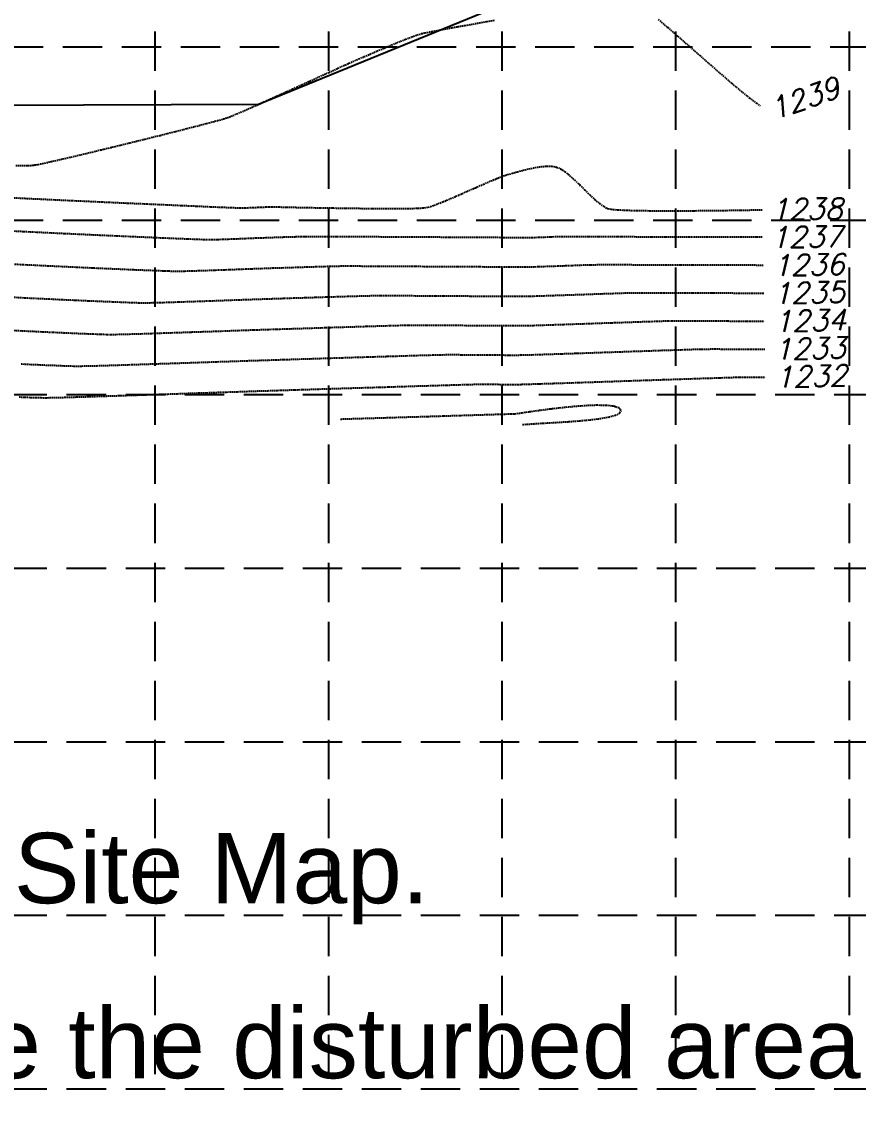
# Model space of a CAD drawing. Header units: inches. Extents: x 7994 to 10114, y 11164 to 12491.
# Drawn here: x 8797.2 to 8956.7, y 11296 to 11501.4 of the extents above; entities that cross this region are included whole.
import ezdxf

# ---------------------------------------------------------------- set-up
doc = ezdxf.new("R2010")
doc.units = ezdxf.units.IN
doc.header["$MEASUREMENT"] = 0
for name, pattern in [('HIDDEN', [0.375, 0.25, -0.125]), ('PHANTOM2', [1.25, 0.625, -0.125, 0.125, -0.125, 0.125, -0.125]), ('x4227topo$0$HIDDEN', [0.375, 0.25, -0.125])]:
    doc.linetypes.add(name, pattern=pattern)
for name, color, linetype in [('BASE', 7, 'Continuous'), ('CONTOURS', 43, 'x4227topo$0$HIDDEN'), ('GRID', 254, 'HIDDEN'), ('SILT-FENCE', 4, 'PHANTOM2')]:
    doc.layers.add(name, color=color, linetype=linetype)
doc.styles.add("L200'", font='ARIAL.TTF', dxfattribs={"height": 0.001969})
doc.styles.add('x4227topo$0$L100', font='simplex.shx', dxfattribs={"oblique": 15, "height": 6})

msp = doc.modelspace()

# ---------------------------------------------------------------- linework, layer by layer
at = {"layer": 'CONTOURS', "color": 43}
for p, q in [((8884.5, 11501.15, 1239), (8887.44, 11501.65, 1239)), ((8918.56, 11501.8, 1239), (8920.35, 11500.27, 1239)), ((8873.43, 11499.09, 1239), (8874.15, 11499.26, 1239)), ((8874.15, 11499.26, 1239), (8875.41, 11499.51, 1239)), ((8875.41, 11499.51, 1239), (8877.14, 11499.84, 1239)), ((8877.14, 11499.84, 1239), (8879.28, 11500.23, 1239)), ((8879.28, 11500.23, 1239), (8881.75, 11500.67, 1239)), ((8881.75, 11500.67, 1239), (8884.5, 11501.15, 1239)), ((8920.35, 11500.27, 1239), (8922.3, 11498.58, 1239)), ((8867.73, 11496.93, 1239), (8869.09, 11497.5, 1239)), ((8869.09, 11497.5, 1239), (8870.39, 11498.02, 1239)), ((8870.39, 11498.02, 1239), (8871.58, 11498.47, 1239)), ((8871.58, 11498.47, 1239), (8872.61, 11498.84, 1239)), ((8872.61, 11498.84, 1239), (8873.43, 11499.09, 1239)), ((8922.3, 11498.58, 1239), (8924.35, 11496.78, 1239)), ((8862.52, 11494.71, 1239), (8863.69, 11495.21, 1239)), ((8863.69, 11495.21, 1239), (8864.97, 11495.77, 1239)), ((8864.97, 11495.77, 1239), (8866.34, 11496.35, 1239)), ((8866.34, 11496.35, 1239), (8867.73, 11496.93, 1239)), ((8924.35, 11496.78, 1239), (8926.45, 11494.94, 1239)), ((8857.5, 11492.48, 1239), (8858.92, 11493.13, 1239)), ((8858.92, 11493.13, 1239), (8860.02, 11493.62, 1239)), ((8860.02, 11493.62, 1239), (8860.72, 11493.93, 1239)), ((8860.72, 11493.93, 1239), (8861.51, 11494.27, 1239)), ((8861.51, 11494.27, 1239), (8862.52, 11494.71, 1239)), ((8926.45, 11494.94, 1239), (8928.55, 11493.09, 1239)), ((8928.55, 11493.09, 1239), (8930.6, 11491.31, 1239)), ((8853.89, 11490.84, 1239), (8855.8, 11491.71, 1239)), ((8855.8, 11491.71, 1239), (8857.5, 11492.48, 1239)), ((8930.6, 11491.31, 1239), (8932.55, 11489.63, 1239)), ((8847.51, 11487.93, 1239), (8849.69, 11488.92, 1239)), ((8849.69, 11488.92, 1239), (8851.84, 11489.9, 1239)), ((8851.84, 11489.9, 1239), (8853.89, 11490.84, 1239)), ((8932.55, 11489.63, 1239), (8934.34, 11488.12, 1239)), ((8843.3, 11486.03, 1239), (8845.36, 11486.96, 1239)), ((8845.36, 11486.96, 1239), (8847.51, 11487.93, 1239)), ((8934.34, 11488.12, 1239), (8935.94, 11486.84, 1239)), ((8935.94, 11486.84, 1239), (8937.28, 11485.82, 1239)), ((8839.69, 11484.42, 1239), (8841.39, 11485.17, 1239)), ((8841.39, 11485.17, 1239), (8843.3, 11486.03, 1239)), ((8937.28, 11485.82, 1239), (8938, 11485.36, 1239)), ((8834.58, 11482.53, 1239), (8835.75, 11482.85, 1239)), ((8835.75, 11482.85, 1239), (8836.43, 11483.06, 1239)), ((8836.43, 11483.06, 1239), (8837.15, 11483.34, 1239)), ((8837.15, 11483.34, 1239), (8838.26, 11483.8, 1239)), ((8838.26, 11483.8, 1239), (8839.69, 11484.42, 1239)), ((8826.28, 11480.38, 1239), (8828.78, 11481.02, 1239)), ((8828.78, 11481.02, 1239), (8831.04, 11481.6, 1239)), ((8831.04, 11481.6, 1239), (8832.99, 11482.11, 1239)), ((8832.99, 11482.11, 1239), (8834.58, 11482.53, 1239)), ((8817.93, 11478.3, 1239), (8820.8, 11479.01, 1239)), ((8820.8, 11479.01, 1239), (8823.6, 11479.71, 1239)), ((8823.6, 11479.71, 1239), (8826.28, 11480.38, 1239)), ((8809.57, 11476.27, 1239), (8812.26, 11476.92, 1239)), ((8812.26, 11476.92, 1239), (8815.07, 11477.6, 1239)), ((8815.07, 11477.6, 1239), (8817.93, 11478.3, 1239)), ((8801.23, 11474.35, 1239), (8802.83, 11474.7, 1239)), ((8802.83, 11474.7, 1239), (8804.8, 11475.15, 1239)), ((8804.8, 11475.15, 1239), (8807.07, 11475.67, 1239)), ((8807.07, 11475.67, 1239), (8809.57, 11476.27, 1239)), ((8796.12, 11473.97, 1239), (8797.28, 11473.94, 1239)), ((8797.28, 11473.94, 1239), (8798.37, 11473.94, 1239)), ((8798.37, 11473.94, 1239), (8799.34, 11474, 1239)), ((8799.34, 11474, 1239), (8800.04, 11474.11, 1239)), ((8800.04, 11474.11, 1239), (8801.23, 11474.35, 1239)), ((8889.84, 11472.23, 1238), (8890.75, 11472.49, 1238)), ((8890.75, 11472.49, 1238), (8891.76, 11472.78, 1238)), ((8891.76, 11472.78, 1238), (8892.84, 11473.07, 1238)), ((8892.84, 11473.07, 1238), (8893.95, 11473.34, 1238)), ((8893.95, 11473.34, 1238), (8895.08, 11473.58, 1238)), ((8895.08, 11473.58, 1238), (8896.19, 11473.75, 1238)), ((8896.19, 11473.75, 1238), (8897.27, 11473.83, 1238)), ((8897.27, 11473.83, 1238), (8898.27, 11473.81, 1238)), ((8898.27, 11473.81, 1238), (8899.19, 11473.65, 1238)), ((8899.19, 11473.65, 1238), (8899.94, 11473.32, 1238)), ((8899.94, 11473.32, 1238), (8900.77, 11472.78, 1238)), ((8900.77, 11472.78, 1238), (8901.67, 11472.05, 1238)), ((8883.72, 11469.72, 1238), (8885.27, 11470.4, 1238)), ((8885.27, 11470.4, 1238), (8886.71, 11471.03, 1238)), ((8886.71, 11471.03, 1238), (8887.98, 11471.56, 1238)), ((8887.98, 11471.56, 1238), (8889.05, 11471.97, 1238)), ((8889.05, 11471.97, 1238), (8889.84, 11472.23, 1238)), ((8901.67, 11472.05, 1238), (8902.61, 11471.19, 1238)), ((8902.61, 11471.19, 1238), (8903.58, 11470.26, 1238)), ((8880.52, 11468.31, 1238), (8882.12, 11469.02, 1238)), ((8882.12, 11469.02, 1238), (8883.72, 11469.72, 1238)), ((8903.58, 11470.26, 1238), (8904.56, 11469.29, 1238)), ((8904.56, 11469.29, 1238), (8905.53, 11468.35, 1238)), ((8905.53, 11468.35, 1238), (8906.46, 11467.47, 1238)), ((8795.43, 11467.83, 1238), (8797.79, 11467.71, 1238)), ((8797.79, 11467.71, 1238), (8800.53, 11467.58, 1238)), ((8800.53, 11467.58, 1238), (8803.59, 11467.44, 1238)), ((8803.59, 11467.44, 1238), (8806.89, 11467.28, 1238)), ((8806.89, 11467.28, 1238), (8810.36, 11467.13, 1238)), ((8810.36, 11467.13, 1238), (8813.93, 11466.96, 1238)), ((8813.93, 11466.96, 1238), (8817.52, 11466.8, 1238)), ((8817.52, 11466.8, 1238), (8821.06, 11466.65, 1238)), ((8821.06, 11466.65, 1238), (8824.47, 11466.5, 1238)), ((8824.47, 11466.5, 1238), (8827.69, 11466.35, 1238)), ((8827.69, 11466.35, 1238), (8830.64, 11466.23, 1238)), ((8875.17, 11466.16, 1238), (8876.24, 11466.54, 1238)), ((8876.24, 11466.54, 1238), (8877.53, 11467.04, 1238)), ((8877.53, 11467.04, 1238), (8878.97, 11467.65, 1238)), ((8878.97, 11467.65, 1238), (8880.52, 11468.31, 1238)), ((8906.46, 11467.47, 1238), (8907.35, 11466.71, 1238)), ((8907.35, 11466.71, 1238), (8908.17, 11466.13, 1238)), ((8830.64, 11466.23, 1238), (8833.25, 11466.11, 1238)), ((8833.25, 11466.11, 1238), (8835.44, 11466.02, 1238)), ((8835.44, 11466.02, 1238), (8837.13, 11465.95, 1238)), ((8837.13, 11465.95, 1238), (8838.27, 11465.91, 1238)), ((8838.27, 11465.91, 1238), (8838.77, 11465.89, 1238)), ((8838.77, 11465.89, 1238), (8839.27, 11465.89, 1238)), ((8839.27, 11465.89, 1238), (8839.76, 11465.9, 1238)), ((8839.76, 11465.9, 1238), (8840.26, 11465.92, 1238)), ((8840.26, 11465.92, 1238), (8840.76, 11465.94, 1238)), ((8840.76, 11465.94, 1238), (8841.25, 11465.97, 1238)), ((8841.25, 11465.97, 1238), (8841.75, 11465.98, 1238)), ((8841.75, 11465.98, 1238), (8842.26, 11466, 1238)), ((8842.26, 11466, 1238), (8842.77, 11466.02, 1238)), ((8842.77, 11466.02, 1238), (8843.29, 11466.04, 1238)), ((8843.29, 11466.04, 1238), (8843.82, 11466.06, 1238)), ((8843.82, 11466.06, 1238), (8844.35, 11466.07, 1238)), ((8844.35, 11466.07, 1238), (8844.87, 11466.08, 1238)), ((8844.87, 11466.08, 1238), (8845.35, 11466.08, 1238)), ((8845.35, 11466.08, 1238), (8846.33, 11466.06, 1238)), ((8846.33, 11466.06, 1238), (8847.76, 11466.03, 1238)), ((8847.76, 11466.03, 1238), (8849.55, 11465.99, 1238)), ((8849.55, 11465.99, 1238), (8851.65, 11465.95, 1238)), ((8851.65, 11465.95, 1238), (8853.97, 11465.91, 1238)), ((8853.97, 11465.91, 1238), (8856.45, 11465.87, 1238)), ((8856.45, 11465.87, 1238), (8859.03, 11465.83, 1238)), ((8859.03, 11465.83, 1238), (8861.62, 11465.8, 1238)), ((8861.62, 11465.8, 1238), (8864.16, 11465.77, 1238)), ((8864.16, 11465.77, 1238), (8866.57, 11465.76, 1238)), ((8866.57, 11465.76, 1238), (8868.8, 11465.76, 1238)), ((8868.8, 11465.76, 1238), (8870.76, 11465.77, 1238)), ((8870.76, 11465.77, 1238), (8872.39, 11465.81, 1238)), ((8872.39, 11465.81, 1238), (8873.61, 11465.87, 1238)), ((8873.61, 11465.87, 1238), (8874.36, 11465.95, 1238)), ((8874.36, 11465.95, 1238), (8875.17, 11466.16, 1238)), ((8908.17, 11466.13, 1238), (8908.91, 11465.76, 1238)), ((8908.91, 11465.76, 1238), (8909.61, 11465.62, 1238)), ((8909.61, 11465.62, 1238), (8910.82, 11465.52, 1238)), ((8910.82, 11465.52, 1238), (8912.49, 11465.44, 1238)), ((8912.49, 11465.44, 1238), (8914.55, 11465.38, 1238)), ((8914.55, 11465.38, 1238), (8916.92, 11465.35, 1238)), ((8916.92, 11465.35, 1238), (8919.56, 11465.34, 1238)), ((8919.56, 11465.34, 1238), (8922.38, 11465.34, 1238)), ((8922.38, 11465.34, 1238), (8925.32, 11465.35, 1238)), ((8925.32, 11465.35, 1238), (8928.33, 11465.38, 1238)), ((8928.33, 11465.38, 1238), (8931.32, 11465.41, 1238)), ((8931.32, 11465.41, 1238), (8934.25, 11465.45, 1238)), ((8934.25, 11465.45, 1238), (8937.04, 11465.5, 1238)), ((8937.04, 11465.5, 1238), (8938.36, 11465.52, 1238)), ((8795.43, 11461.51, 1237), (8797.59, 11461.4, 1237)), ((8797.59, 11461.4, 1237), (8800.09, 11461.28, 1237)), ((8800.09, 11461.28, 1237), (8802.87, 11461.14, 1237)), ((8802.87, 11461.14, 1237), (8805.84, 11461, 1237)), ((8805.84, 11461, 1237), (8808.95, 11460.86, 1237)), ((8808.95, 11460.86, 1237), (8812.13, 11460.71, 1237)), ((8812.13, 11460.71, 1237), (8815.31, 11460.57, 1237)), ((8815.31, 11460.57, 1237), (8818.43, 11460.43, 1237)), ((8818.43, 11460.43, 1237), (8821.4, 11460.3, 1237)), ((8821.4, 11460.3, 1237), (8824.18, 11460.18, 1237)), ((8824.18, 11460.18, 1237), (8826.68, 11460.08, 1237)), ((8839.88, 11460.08, 1237), (8840.88, 11460.12, 1237)), ((8840.88, 11460.12, 1237), (8841.81, 11460.15, 1237)), ((8841.81, 11460.15, 1237), (8842.75, 11460.18, 1237)), ((8842.75, 11460.18, 1237), (8843.79, 11460.22, 1237)), ((8843.79, 11460.22, 1237), (8844.9, 11460.26, 1237)), ((8844.9, 11460.26, 1237), (8846.04, 11460.3, 1237)), ((8846.04, 11460.3, 1237), (8847.2, 11460.34, 1237)), ((8847.2, 11460.34, 1237), (8848.34, 11460.37, 1237)), ((8848.34, 11460.37, 1237), (8849.45, 11460.4, 1237)), ((8849.45, 11460.4, 1237), (8850.48, 11460.43, 1237)), ((8850.48, 11460.43, 1237), (8851.43, 11460.45, 1237)), ((8851.43, 11460.45, 1237), (8852.14, 11460.45, 1237)), ((8852.14, 11460.45, 1237), (8853.38, 11460.45, 1237)), ((8853.38, 11460.45, 1237), (8855.09, 11460.44, 1237)), ((8855.09, 11460.44, 1237), (8857.21, 11460.44, 1237)), ((8857.21, 11460.44, 1237), (8859.67, 11460.42, 1237)), ((8859.67, 11460.42, 1237), (8862.41, 11460.41, 1237)), ((8862.41, 11460.41, 1237), (8865.36, 11460.4, 1237)), ((8865.36, 11460.4, 1237), (8868.46, 11460.38, 1237)), ((8868.46, 11460.38, 1237), (8871.66, 11460.36, 1237)), ((8871.66, 11460.36, 1237), (8874.87, 11460.35, 1237)), ((8874.87, 11460.35, 1237), (8878.05, 11460.33, 1237)), ((8878.05, 11460.33, 1237), (8881.12, 11460.31, 1237)), ((8881.12, 11460.31, 1237), (8884.03, 11460.3, 1237)), ((8884.03, 11460.3, 1237), (8886.7, 11460.28, 1237)), ((8886.7, 11460.28, 1237), (8889.09, 11460.27, 1237)), ((8889.09, 11460.27, 1237), (8891.11, 11460.26, 1237)), ((8891.11, 11460.26, 1237), (8892.71, 11460.26, 1237)), ((8892.71, 11460.26, 1237), (8893.83, 11460.25, 1237)), ((8893.83, 11460.25, 1237), (8894.4, 11460.25, 1237)), ((8894.4, 11460.25, 1237), (8895.14, 11460.27, 1237)), ((8895.14, 11460.27, 1237), (8895.88, 11460.29, 1237)), ((8895.88, 11460.29, 1237), (8896.63, 11460.32, 1237)), ((8896.63, 11460.32, 1237), (8897.37, 11460.35, 1237)), ((8897.37, 11460.35, 1237), (8898.11, 11460.38, 1237)), ((8898.11, 11460.38, 1237), (8898.85, 11460.41, 1237)), ((8898.85, 11460.41, 1237), (8899.59, 11460.42, 1237)), ((8899.59, 11460.42, 1237), (8900.19, 11460.43, 1237)), ((8900.19, 11460.43, 1237), (8901.39, 11460.43, 1237)), ((8901.39, 11460.43, 1237), (8903.13, 11460.43, 1237)), ((8903.13, 11460.43, 1237), (8905.32, 11460.42, 1237)), ((8905.32, 11460.42, 1237), (8907.91, 11460.42, 1237)), ((8907.91, 11460.42, 1237), (8910.83, 11460.41, 1237)), ((8910.83, 11460.41, 1237), (8913.99, 11460.4, 1237)), ((8913.99, 11460.4, 1237), (8917.34, 11460.39, 1237)), ((8917.34, 11460.39, 1237), (8920.8, 11460.38, 1237)), ((8920.8, 11460.38, 1237), (8924.3, 11460.37, 1237)), ((8924.3, 11460.37, 1237), (8927.78, 11460.36, 1237)), ((8927.78, 11460.36, 1237), (8931.16, 11460.36, 1237)), ((8931.16, 11460.36, 1237), (8934.37, 11460.35, 1237)), ((8934.37, 11460.35, 1237), (8937.34, 11460.34, 1237)), ((8937.34, 11460.34, 1237), (8938.46, 11460.34, 1237)), ((8826.68, 11460.08, 1237), (8828.84, 11459.99, 1237)), ((8828.84, 11459.99, 1237), (8830.6, 11459.92, 1237)), ((8830.6, 11459.92, 1237), (8831.88, 11459.88, 1237)), ((8831.88, 11459.88, 1237), (8832.62, 11459.86, 1237)), ((8832.62, 11459.86, 1237), (8833.54, 11459.86, 1237)), ((8833.54, 11459.86, 1237), (8834.54, 11459.88, 1237)), ((8834.54, 11459.88, 1237), (8835.59, 11459.91, 1237)), ((8835.59, 11459.91, 1237), (8836.67, 11459.95, 1237)), ((8836.67, 11459.95, 1237), (8837.76, 11459.99, 1237)), ((8837.76, 11459.99, 1237), (8838.83, 11460.03, 1237)), ((8838.83, 11460.03, 1237), (8839.88, 11460.08, 1237)), ((8795.48, 11455.19, 1236), (8797.48, 11455.09, 1236)), ((8797.48, 11455.09, 1236), (8799.78, 11454.98, 1236)), ((8799.78, 11454.98, 1236), (8802.3, 11454.86, 1236)), ((8802.3, 11454.86, 1236), (8804.98, 11454.73, 1236)), ((8804.98, 11454.73, 1236), (8807.76, 11454.6, 1236)), ((8807.76, 11454.6, 1236), (8810.58, 11454.47, 1236)), ((8810.58, 11454.47, 1236), (8813.36, 11454.35, 1236)), ((8813.36, 11454.35, 1236), (8816.04, 11454.23, 1236)), ((8816.04, 11454.23, 1236), (8818.56, 11454.12, 1236)), ((8818.56, 11454.12, 1236), (8820.86, 11454.03, 1236)), ((8820.86, 11454.03, 1236), (8822.86, 11453.95, 1236)), ((8822.86, 11453.95, 1236), (8824.5, 11453.89, 1236)), ((8831.05, 11453.93, 1236), (8832.58, 11453.98, 1236)), ((8832.58, 11453.98, 1236), (8834.16, 11454.04, 1236)), ((8834.16, 11454.04, 1236), (8835.75, 11454.09, 1236)), ((8835.75, 11454.09, 1236), (8837.28, 11454.15, 1236)), ((8837.28, 11454.15, 1236), (8838.71, 11454.2, 1236)), ((8838.71, 11454.2, 1236), (8839.98, 11454.25, 1236)), ((8839.98, 11454.25, 1236), (8841.05, 11454.29, 1236)), ((8841.05, 11454.29, 1236), (8841.87, 11454.32, 1236)), ((8841.87, 11454.32, 1236), (8842.69, 11454.35, 1236)), ((8842.69, 11454.35, 1236), (8843.8, 11454.38, 1236)), ((8843.8, 11454.38, 1236), (8845.13, 11454.43, 1236)), ((8845.13, 11454.43, 1236), (8846.64, 11454.48, 1236)), ((8846.64, 11454.48, 1236), (8848.25, 11454.53, 1236)), ((8848.25, 11454.53, 1236), (8849.93, 11454.58, 1236)), ((8849.93, 11454.58, 1236), (8851.6, 11454.64, 1236)), ((8851.6, 11454.64, 1236), (8853.21, 11454.69, 1236)), ((8853.21, 11454.69, 1236), (8854.72, 11454.73, 1236)), ((8854.72, 11454.73, 1236), (8856.05, 11454.77, 1236)), ((8856.05, 11454.77, 1236), (8857.16, 11454.8, 1236)), ((8857.16, 11454.8, 1236), (8857.99, 11454.81, 1236)), ((8857.99, 11454.81, 1236), (8858.74, 11454.82, 1236)), ((8858.74, 11454.82, 1236), (8860, 11454.81, 1236)), ((8860, 11454.81, 1236), (8861.7, 11454.81, 1236)), ((8861.7, 11454.81, 1236), (8863.77, 11454.8, 1236)), ((8863.77, 11454.8, 1236), (8866.16, 11454.79, 1236)), ((8866.16, 11454.79, 1236), (8868.78, 11454.77, 1236)), ((8868.78, 11454.77, 1236), (8871.57, 11454.76, 1236)), ((8871.57, 11454.76, 1236), (8874.47, 11454.74, 1236)), ((8874.47, 11454.74, 1236), (8877.4, 11454.72, 1236)), ((8877.4, 11454.72, 1236), (8880.29, 11454.71, 1236)), ((8880.29, 11454.71, 1236), (8883.08, 11454.69, 1236)), ((8883.08, 11454.69, 1236), (8885.71, 11454.68, 1236)), ((8885.71, 11454.68, 1236), (8888.09, 11454.66, 1236)), ((8888.09, 11454.66, 1236), (8890.17, 11454.65, 1236)), ((8890.17, 11454.65, 1236), (8891.87, 11454.65, 1236)), ((8891.87, 11454.65, 1236), (8893.13, 11454.65, 1236)), ((8893.13, 11454.65, 1236), (8893.88, 11454.65, 1236)), ((8893.88, 11454.65, 1236), (8894.71, 11454.67, 1236)), ((8894.71, 11454.67, 1236), (8895.73, 11454.7, 1236)), ((8895.73, 11454.7, 1236), (8896.9, 11454.74, 1236)), ((8896.9, 11454.74, 1236), (8898.17, 11454.78, 1236)), ((8898.17, 11454.78, 1236), (8899.51, 11454.83, 1236)), ((8899.51, 11454.83, 1236), (8900.86, 11454.88, 1236)), ((8900.86, 11454.88, 1236), (8902.2, 11454.93, 1236)), ((8902.2, 11454.93, 1236), (8903.47, 11454.98, 1236)), ((8903.47, 11454.98, 1236), (8904.64, 11455.02, 1236)), ((8904.64, 11455.02, 1236), (8905.66, 11455.05, 1236)), ((8905.66, 11455.05, 1236), (8906.49, 11455.06, 1236)), ((8906.49, 11455.06, 1236), (8907.21, 11455.07, 1236)), ((8907.21, 11455.07, 1236), (8908.44, 11455.07, 1236)), ((8908.44, 11455.07, 1236), (8910.1, 11455.07, 1236)), ((8910.1, 11455.07, 1236), (8912.15, 11455.07, 1236)), ((8912.15, 11455.07, 1236), (8914.51, 11455.06, 1236)), ((8914.51, 11455.06, 1236), (8917.12, 11455.06, 1236)), ((8917.12, 11455.06, 1236), (8919.93, 11455.05, 1236)), ((8919.93, 11455.05, 1236), (8922.86, 11455.04, 1236)), ((8922.86, 11455.04, 1236), (8925.85, 11455.03, 1236)), ((8925.85, 11455.03, 1236), (8928.84, 11455.02, 1236)), ((8928.84, 11455.02, 1236), (8931.77, 11455.01, 1236)), ((8931.77, 11455.01, 1236), (8934.57, 11455.01, 1236)), ((8934.57, 11455.01, 1236), (8937.19, 11455, 1236)), ((8937.19, 11455, 1236), (8938.56, 11455, 1236)), ((8824.5, 11453.89, 1236), (8825.72, 11453.85, 1236)), ((8825.72, 11453.85, 1236), (8826.46, 11453.83, 1236)), ((8826.46, 11453.83, 1236), (8827.27, 11453.83, 1236)), ((8827.27, 11453.83, 1236), (8828.34, 11453.85, 1236)), ((8828.34, 11453.85, 1236), (8829.62, 11453.89, 1236)), ((8829.62, 11453.89, 1236), (8831.05, 11453.93, 1236)), ((8795.81, 11448.86, 1235), (8797.78, 11448.76, 1235)), ((8797.78, 11448.76, 1235), (8800.01, 11448.65, 1235)), ((8800.01, 11448.65, 1235), (8802.41, 11448.54, 1235)), ((8802.41, 11448.54, 1235), (8804.93, 11448.42, 1235)), ((8804.93, 11448.42, 1235), (8807.48, 11448.3, 1235)), ((8807.48, 11448.3, 1235), (8809.99, 11448.19, 1235)), ((8809.99, 11448.19, 1235), (8812.4, 11448.09, 1235)), ((8812.4, 11448.09, 1235), (8814.63, 11448, 1235)), ((8814.63, 11448, 1235), (8816.6, 11447.92, 1235)), ((8816.6, 11447.92, 1235), (8818.26, 11447.86, 1235)), ((8818.26, 11447.86, 1235), (8819.51, 11447.82, 1235)), ((8819.51, 11447.82, 1235), (8820.31, 11447.8, 1235)), ((8820.31, 11447.8, 1235), (8821.08, 11447.8, 1235)), ((8821.08, 11447.8, 1235), (8822.2, 11447.83, 1235)), ((8822.2, 11447.83, 1235), (8823.63, 11447.86, 1235)), ((8823.63, 11447.86, 1235), (8825.29, 11447.91, 1235)), ((8825.29, 11447.91, 1235), (8827.13, 11447.97, 1235)), ((8827.13, 11447.97, 1235), (8829.09, 11448.04, 1235)), ((8829.09, 11448.04, 1235), (8831.12, 11448.1, 1235)), ((8831.12, 11448.1, 1235), (8833.14, 11448.18, 1235)), ((8833.14, 11448.18, 1235), (8835.1, 11448.24, 1235)), ((8835.1, 11448.24, 1235), (8836.94, 11448.31, 1235)), ((8836.94, 11448.31, 1235), (8838.6, 11448.37, 1235)), ((8838.6, 11448.37, 1235), (8840.03, 11448.42, 1235)), ((8840.03, 11448.42, 1235), (8841.15, 11448.46, 1235)), ((8841.15, 11448.46, 1235), (8841.92, 11448.49, 1235)), ((8841.92, 11448.49, 1235), (8842.71, 11448.51, 1235)), ((8842.71, 11448.51, 1235), (8843.88, 11448.55, 1235)), ((8843.88, 11448.55, 1235), (8845.36, 11448.6, 1235)), ((8845.36, 11448.6, 1235), (8847.11, 11448.65, 1235)), ((8847.11, 11448.65, 1235), (8849.04, 11448.72, 1235)), ((8849.04, 11448.72, 1235), (8851.11, 11448.78, 1235)), ((8851.11, 11448.78, 1235), (8853.23, 11448.85, 1235)), ((8853.23, 11448.85, 1235), (8855.36, 11448.92, 1235)), ((8855.36, 11448.92, 1235), (8857.42, 11448.98, 1235)), ((8857.42, 11448.98, 1235), (8859.36, 11449.04, 1235)), ((8859.36, 11449.04, 1235), (8861.1, 11449.09, 1235)), ((8861.1, 11449.09, 1235), (8862.59, 11449.13, 1235)), ((8862.59, 11449.13, 1235), (8863.76, 11449.16, 1235)), ((8863.76, 11449.16, 1235), (8864.54, 11449.18, 1235)), ((8864.54, 11449.18, 1235), (8865.34, 11449.18, 1235)), ((8865.34, 11449.18, 1235), (8866.62, 11449.18, 1235)), ((8866.62, 11449.18, 1235), (8868.31, 11449.18, 1235)), ((8868.31, 11449.18, 1235), (8870.33, 11449.17, 1235)), ((8870.33, 11449.17, 1235), (8872.61, 11449.15, 1235)), ((8872.61, 11449.15, 1235), (8875.07, 11449.14, 1235)), ((8875.07, 11449.14, 1235), (8877.64, 11449.12, 1235)), ((8877.64, 11449.12, 1235), (8880.26, 11449.11, 1235)), ((8880.26, 11449.11, 1235), (8882.83, 11449.09, 1235)), ((8882.83, 11449.09, 1235), (8885.29, 11449.07, 1235)), ((8885.29, 11449.07, 1235), (8887.57, 11449.06, 1235)), ((8887.57, 11449.06, 1235), (8889.59, 11449.05, 1235)), ((8889.59, 11449.05, 1235), (8891.28, 11449.05, 1235)), ((8891.28, 11449.05, 1235), (8892.56, 11449.05, 1235)), ((8892.56, 11449.05, 1235), (8893.36, 11449.05, 1235)), ((8893.36, 11449.05, 1235), (8894.17, 11449.07, 1235)), ((8894.17, 11449.07, 1235), (8895.35, 11449.1, 1235)), ((8895.35, 11449.1, 1235), (8896.83, 11449.15, 1235)), ((8896.83, 11449.15, 1235), (8898.54, 11449.21, 1235)), ((8898.54, 11449.21, 1235), (8900.41, 11449.27, 1235)), ((8900.41, 11449.27, 1235), (8902.37, 11449.34, 1235)), ((8902.37, 11449.34, 1235), (8904.38, 11449.41, 1235)), ((8904.38, 11449.41, 1235), (8906.34, 11449.48, 1235)), ((8906.34, 11449.48, 1235), (8908.21, 11449.55, 1235)), ((8908.21, 11449.55, 1235), (8909.92, 11449.6, 1235)), ((8909.92, 11449.6, 1235), (8911.4, 11449.65, 1235)), ((8911.4, 11449.65, 1235), (8912.57, 11449.69, 1235)), ((8912.57, 11449.69, 1235), (8913.39, 11449.71, 1235)), ((8913.39, 11449.71, 1235), (8914.15, 11449.71, 1235)), ((8914.15, 11449.71, 1235), (8915.37, 11449.71, 1235)), ((8915.37, 11449.71, 1235), (8917, 11449.71, 1235)), ((8917, 11449.71, 1235), (8918.96, 11449.71, 1235)), ((8918.96, 11449.71, 1235), (8921.18, 11449.7, 1235)), ((8921.18, 11449.7, 1235), (8923.61, 11449.7, 1235)), ((8923.61, 11449.7, 1235), (8926.17, 11449.69, 1235)), ((8926.17, 11449.69, 1235), (8928.8, 11449.68, 1235)), ((8928.8, 11449.68, 1235), (8931.42, 11449.67, 1235)), ((8931.42, 11449.67, 1235), (8933.99, 11449.66, 1235)), ((8933.99, 11449.66, 1235), (8936.41, 11449.65, 1235)), ((8936.41, 11449.65, 1235), (8938.64, 11449.65, 1235)), ((8938.64, 11449.65, 1235), (8938.65, 11449.65, 1235)), ((8898.38, 11443.62, 1234), (8900.55, 11443.69, 1234)), ((8900.55, 11443.69, 1234), (8902.88, 11443.77, 1234)), ((8902.88, 11443.77, 1234), (8905.33, 11443.85, 1234)), ((8905.33, 11443.85, 1234), (8907.8, 11443.94, 1234)), ((8907.8, 11443.94, 1234), (8910.24, 11444.02, 1234)), ((8910.24, 11444.02, 1234), (8912.58, 11444.1, 1234)), ((8912.58, 11444.1, 1234), (8914.75, 11444.18, 1234)), ((8914.75, 11444.18, 1234), (8916.67, 11444.24, 1234)), ((8916.67, 11444.24, 1234), (8918.28, 11444.29, 1234)), ((8918.28, 11444.29, 1234), (8919.51, 11444.33, 1234)), ((8919.51, 11444.33, 1234), (8920.29, 11444.35, 1234)), ((8920.29, 11444.35, 1234), (8921.08, 11444.35, 1234)), ((8921.08, 11444.35, 1234), (8922.26, 11444.35, 1234)), ((8922.26, 11444.35, 1234), (8923.77, 11444.35, 1234)), ((8923.77, 11444.35, 1234), (8925.53, 11444.35, 1234)), ((8925.53, 11444.35, 1234), (8927.5, 11444.34, 1234)), ((8927.5, 11444.34, 1234), (8929.59, 11444.33, 1234)), ((8929.59, 11444.33, 1234), (8931.75, 11444.33, 1234)), ((8931.75, 11444.33, 1234), (8933.9, 11444.32, 1234)), ((8933.9, 11444.32, 1234), (8936, 11444.31, 1234)), ((8936, 11444.31, 1234), (8937.96, 11444.3, 1234)), ((8937.96, 11444.3, 1234), (8938.75, 11444.3, 1234)), ((8795.68, 11442.56, 1234), (8797.35, 11442.47, 1234)), ((8797.35, 11442.47, 1234), (8799.21, 11442.38, 1234)), ((8799.21, 11442.38, 1234), (8801.2, 11442.28, 1234)), ((8801.2, 11442.28, 1234), (8803.24, 11442.19, 1234)), ((8803.24, 11442.19, 1234), (8805.28, 11442.1, 1234)), ((8805.28, 11442.1, 1234), (8807.26, 11442.01, 1234)), ((8807.26, 11442.01, 1234), (8809.12, 11441.93, 1234)), ((8809.12, 11441.93, 1234), (8810.8, 11441.87, 1234)), ((8810.8, 11441.87, 1234), (8812.24, 11441.82, 1234)), ((8812.24, 11441.82, 1234), (8813.38, 11441.78, 1234)), ((8813.38, 11441.78, 1234), (8814.15, 11441.77, 1234)), ((8814.15, 11441.77, 1234), (8814.94, 11441.78, 1234)), ((8814.94, 11441.78, 1234), (8816.18, 11441.8, 1234)), ((8816.18, 11441.8, 1234), (8817.81, 11441.85, 1234)), ((8817.81, 11441.85, 1234), (8819.76, 11441.9, 1234)), ((8819.76, 11441.9, 1234), (8821.96, 11441.97, 1234)), ((8821.96, 11441.97, 1234), (8824.33, 11442.05, 1234)), ((8824.33, 11442.05, 1234), (8826.81, 11442.13, 1234)), ((8826.81, 11442.13, 1234), (8829.32, 11442.22, 1234)), ((8829.32, 11442.22, 1234), (8831.8, 11442.3, 1234)), ((8831.8, 11442.3, 1234), (8834.17, 11442.38, 1234)), ((8834.17, 11442.38, 1234), (8836.37, 11442.46, 1234)), ((8836.37, 11442.46, 1234), (8838.32, 11442.53, 1234)), ((8838.32, 11442.53, 1234), (8839.95, 11442.59, 1234)), ((8839.95, 11442.59, 1234), (8841.2, 11442.63, 1234)), ((8841.2, 11442.63, 1234), (8841.98, 11442.65, 1234)), ((8841.98, 11442.65, 1234), (8842.78, 11442.68, 1234)), ((8842.78, 11442.68, 1234), (8844.07, 11442.72, 1234)), ((8844.07, 11442.72, 1234), (8845.78, 11442.78, 1234)), ((8845.78, 11442.78, 1234), (8847.82, 11442.84, 1234)), ((8847.82, 11442.84, 1234), (8850.12, 11442.91, 1234)), ((8850.12, 11442.91, 1234), (8852.62, 11442.99, 1234)), ((8852.62, 11442.99, 1234), (8855.22, 11443.08, 1234)), ((8855.22, 11443.08, 1234), (8857.86, 11443.16, 1234)), ((8857.86, 11443.16, 1234), (8860.47, 11443.24, 1234)), ((8860.47, 11443.24, 1234), (8862.96, 11443.32, 1234)), ((8862.96, 11443.32, 1234), (8865.26, 11443.39, 1234)), ((8865.26, 11443.39, 1234), (8867.31, 11443.45, 1234)), ((8867.31, 11443.45, 1234), (8869.01, 11443.5, 1234)), ((8869.01, 11443.5, 1234), (8870.3, 11443.53, 1234)), ((8870.3, 11443.53, 1234), (8871.1, 11443.55, 1234)), ((8871.1, 11443.55, 1234), (8871.87, 11443.55, 1234)), ((8871.87, 11443.55, 1234), (8873.01, 11443.55, 1234)), ((8873.01, 11443.55, 1234), (8874.44, 11443.54, 1234)), ((8874.44, 11443.54, 1234), (8876.11, 11443.54, 1234)), ((8876.11, 11443.54, 1234), (8877.96, 11443.52, 1234)), ((8877.96, 11443.52, 1234), (8879.94, 11443.51, 1234)), ((8879.94, 11443.51, 1234), (8881.97, 11443.5, 1234)), ((8881.97, 11443.5, 1234), (8884, 11443.48, 1234)), ((8884, 11443.48, 1234), (8885.97, 11443.47, 1234)), ((8885.97, 11443.47, 1234), (8887.83, 11443.46, 1234)), ((8887.83, 11443.46, 1234), (8889.5, 11443.45, 1234)), ((8889.5, 11443.45, 1234), (8890.93, 11443.44, 1234)), ((8890.93, 11443.44, 1234), (8892.06, 11443.44, 1234)), ((8892.06, 11443.44, 1234), (8892.83, 11443.45, 1234)), ((8892.83, 11443.45, 1234), (8893.62, 11443.47, 1234)), ((8893.62, 11443.47, 1234), (8894.85, 11443.5, 1234)), ((8894.85, 11443.5, 1234), (8896.46, 11443.55, 1234)), ((8896.46, 11443.55, 1234), (8898.38, 11443.62, 1234)), ((8861.3, 11437.43, 1233), (8864.17, 11437.52, 1233)), ((8864.17, 11437.52, 1233), (8866.94, 11437.6, 1233)), ((8866.94, 11437.6, 1233), (8869.54, 11437.68, 1233)), ((8869.54, 11437.68, 1233), (8871.91, 11437.76, 1233)), ((8871.91, 11437.76, 1233), (8873.97, 11437.82, 1233)), ((8873.97, 11437.82, 1233), (8875.66, 11437.86, 1233)), ((8875.66, 11437.86, 1233), (8876.91, 11437.9, 1233)), ((8876.91, 11437.9, 1233), (8877.66, 11437.91, 1233)), ((8877.66, 11437.91, 1233), (8878.54, 11437.92, 1233)), ((8878.54, 11437.92, 1233), (8879.69, 11437.92, 1233)), ((8879.69, 11437.92, 1233), (8881.06, 11437.91, 1233)), ((8881.06, 11437.91, 1233), (8882.57, 11437.9, 1233)), ((8882.57, 11437.9, 1233), (8884.17, 11437.89, 1233)), ((8884.17, 11437.89, 1233), (8885.8, 11437.87, 1233)), ((8885.8, 11437.87, 1233), (8887.4, 11437.86, 1233)), ((8887.4, 11437.86, 1233), (8888.92, 11437.85, 1233)), ((8888.92, 11437.85, 1233), (8890.28, 11437.84, 1233)), ((8890.28, 11437.84, 1233), (8891.43, 11437.84, 1233)), ((8891.43, 11437.84, 1233), (8892.31, 11437.85, 1233)), ((8892.31, 11437.85, 1233), (8893.05, 11437.86, 1233)), ((8893.05, 11437.86, 1233), (8894.28, 11437.9, 1233)), ((8894.28, 11437.9, 1233), (8895.94, 11437.95, 1233)), ((8895.94, 11437.95, 1233), (8897.96, 11438.02, 1233)), ((8897.96, 11438.02, 1233), (8900.27, 11438.09, 1233)), ((8900.27, 11438.09, 1233), (8902.82, 11438.18, 1233)), ((8902.82, 11438.18, 1233), (8905.53, 11438.27, 1233)), ((8905.53, 11438.27, 1233), (8908.33, 11438.37, 1233)), ((8908.33, 11438.37, 1233), (8911.17, 11438.46, 1233)), ((8911.17, 11438.46, 1233), (8913.98, 11438.56, 1233)), ((8913.98, 11438.56, 1233), (8916.69, 11438.65, 1233)), ((8916.69, 11438.65, 1233), (8919.23, 11438.74, 1233)), ((8919.23, 11438.74, 1233), (8921.54, 11438.81, 1233)), ((8921.54, 11438.81, 1233), (8923.56, 11438.88, 1233)), ((8923.56, 11438.88, 1233), (8925.22, 11438.93, 1233)), ((8925.22, 11438.93, 1233), (8926.45, 11438.97, 1233)), ((8926.45, 11438.97, 1233), (8927.19, 11438.99, 1233)), ((8927.19, 11438.99, 1233), (8928.08, 11438.99, 1233)), ((8928.08, 11438.99, 1233), (8929.26, 11439, 1233)), ((8929.26, 11439, 1233), (8930.65, 11438.99, 1233)), ((8930.65, 11438.99, 1233), (8932.21, 11438.99, 1233)), ((8932.21, 11438.99, 1233), (8933.86, 11438.98, 1233)), ((8933.86, 11438.98, 1233), (8935.54, 11438.97, 1233)), ((8935.54, 11438.97, 1233), (8937.19, 11438.96, 1233)), ((8937.19, 11438.96, 1233), (8938.74, 11438.95, 1233)), ((8938.74, 11438.95, 1233), (8938.85, 11438.95, 1233)), ((8797.15, 11436.16, 1233), (8798.69, 11436.08, 1233)), ((8798.69, 11436.08, 1233), (8800.27, 11436.01, 1233)), ((8800.27, 11436.01, 1233), (8801.86, 11435.94, 1233)), ((8801.86, 11435.94, 1233), (8803.4, 11435.88, 1233)), ((8803.4, 11435.88, 1233), (8804.83, 11435.82, 1233)), ((8804.83, 11435.82, 1233), (8806.11, 11435.78, 1233)), ((8806.11, 11435.78, 1233), (8807.18, 11435.75, 1233)), ((8807.18, 11435.75, 1233), (8808, 11435.74, 1233)), ((8808, 11435.74, 1233), (8808.73, 11435.75, 1233)), ((8808.73, 11435.75, 1233), (8809.93, 11435.77, 1233)), ((8809.93, 11435.77, 1233), (8811.55, 11435.81, 1233)), ((8811.55, 11435.81, 1233), (8813.53, 11435.87, 1233)), ((8813.53, 11435.87, 1233), (8815.78, 11435.94, 1233)), ((8815.78, 11435.94, 1233), (8818.26, 11436.02, 1233)), ((8818.26, 11436.02, 1233), (8820.9, 11436.11, 1233)), ((8820.9, 11436.11, 1233), (8823.63, 11436.2, 1233)), ((8823.63, 11436.2, 1233), (8826.4, 11436.29, 1233)), ((8826.4, 11436.29, 1233), (8829.13, 11436.38, 1233)), ((8829.13, 11436.38, 1233), (8831.77, 11436.47, 1233)), ((8831.77, 11436.47, 1233), (8834.25, 11436.56, 1233)), ((8834.25, 11436.56, 1233), (8836.51, 11436.63, 1233)), ((8836.51, 11436.63, 1233), (8838.48, 11436.7, 1233)), ((8838.48, 11436.7, 1233), (8840.1, 11436.76, 1233)), ((8840.1, 11436.76, 1233), (8841.31, 11436.8, 1233)), ((8841.31, 11436.8, 1233), (8842.04, 11436.82, 1233)), ((8842.04, 11436.82, 1233), (8842.78, 11436.84, 1233)), ((8842.78, 11436.84, 1233), (8844.04, 11436.88, 1233)), ((8844.04, 11436.88, 1233), (8845.73, 11436.94, 1233)), ((8845.73, 11436.94, 1233), (8847.79, 11437, 1233)), ((8847.79, 11437, 1233), (8850.15, 11437.08, 1233)), ((8850.15, 11437.08, 1233), (8852.75, 11437.16, 1233)), ((8852.75, 11437.16, 1233), (8855.52, 11437.25, 1233)), ((8855.52, 11437.25, 1233), (8858.4, 11437.34, 1233)), ((8858.4, 11437.34, 1233), (8861.3, 11437.43, 1233)), ((8925.5, 11433.36, 1232), (8928.09, 11433.44, 1232)), ((8928.09, 11433.44, 1232), (8930.31, 11433.51, 1232)), ((8930.31, 11433.51, 1232), (8932.1, 11433.57, 1232)), ((8932.1, 11433.57, 1232), (8933.38, 11433.61, 1232)), ((8933.38, 11433.61, 1232), (8934.09, 11433.63, 1232)), ((8934.09, 11433.63, 1232), (8934.98, 11433.64, 1232)), ((8934.98, 11433.64, 1232), (8935.87, 11433.63, 1232)), ((8935.87, 11433.63, 1232), (8936.76, 11433.63, 1232)), ((8936.76, 11433.63, 1232), (8937.65, 11433.62, 1232)), ((8937.65, 11433.62, 1232), (8938.53, 11433.61, 1232)), ((8938.53, 11433.61, 1232), (8938.95, 11433.61, 1232)), ((8850.78, 11431.26, 1232), (8853.64, 11431.35, 1232)), ((8853.64, 11431.35, 1232), (8856.71, 11431.45, 1232)), ((8856.71, 11431.45, 1232), (8859.93, 11431.55, 1232)), ((8859.93, 11431.55, 1232), (8863.21, 11431.65, 1232)), ((8863.21, 11431.65, 1232), (8866.49, 11431.75, 1232)), ((8866.49, 11431.75, 1232), (8869.7, 11431.85, 1232)), ((8869.7, 11431.85, 1232), (8872.77, 11431.95, 1232)), ((8872.77, 11431.95, 1232), (8875.62, 11432.03, 1232)), ((8875.62, 11432.03, 1232), (8878.19, 11432.11, 1232)), ((8878.19, 11432.11, 1232), (8880.41, 11432.18, 1232)), ((8880.41, 11432.18, 1232), (8882.2, 11432.23, 1232)), ((8882.2, 11432.23, 1232), (8883.49, 11432.26, 1232)), ((8883.49, 11432.26, 1232), (8884.22, 11432.28, 1232)), ((8884.22, 11432.28, 1232), (8885.16, 11432.28, 1232)), ((8885.16, 11432.28, 1232), (8886.11, 11432.28, 1232)), ((8886.11, 11432.28, 1232), (8887.06, 11432.27, 1232)), ((8887.06, 11432.27, 1232), (8888, 11432.26, 1232)), ((8888, 11432.26, 1232), (8888.95, 11432.25, 1232)), ((8888.95, 11432.25, 1232), (8889.9, 11432.24, 1232)), ((8889.9, 11432.24, 1232), (8890.84, 11432.24, 1232)), ((8890.84, 11432.24, 1232), (8891.79, 11432.24, 1232)), ((8891.79, 11432.24, 1232), (8892.52, 11432.26, 1232)), ((8892.52, 11432.26, 1232), (8893.83, 11432.3, 1232)), ((8893.83, 11432.3, 1232), (8895.64, 11432.36, 1232)), ((8895.64, 11432.36, 1232), (8897.87, 11432.43, 1232)), ((8897.87, 11432.43, 1232), (8900.47, 11432.51, 1232)), ((8900.47, 11432.51, 1232), (8903.35, 11432.61, 1232)), ((8903.35, 11432.61, 1232), (8906.45, 11432.71, 1232)), ((8906.45, 11432.71, 1232), (8909.69, 11432.82, 1232)), ((8909.69, 11432.82, 1232), (8913, 11432.94, 1232)), ((8913, 11432.94, 1232), (8916.31, 11433.05, 1232)), ((8916.31, 11433.05, 1232), (8919.54, 11433.16, 1232)), ((8919.54, 11433.16, 1232), (8922.63, 11433.26, 1232)), ((8922.63, 11433.26, 1232), (8925.5, 11433.36, 1232)), ((8796.78, 11429.86, 1232), (8797.84, 11429.81, 1232)), ((8797.84, 11429.81, 1232), (8798.9, 11429.77, 1232)), ((8798.9, 11429.77, 1232), (8799.93, 11429.74, 1232)), ((8799.93, 11429.74, 1232), (8800.92, 11429.72, 1232)), ((8800.92, 11429.72, 1232), (8801.84, 11429.71, 1232)), ((8801.84, 11429.71, 1232), (8802.57, 11429.72, 1232)), ((8802.57, 11429.72, 1232), (8803.84, 11429.74, 1232)), ((8803.84, 11429.74, 1232), (8805.56, 11429.79, 1232)), ((8805.56, 11429.79, 1232), (8807.69, 11429.85, 1232)), ((8807.69, 11429.85, 1232), (8810.15, 11429.93, 1232)), ((8810.15, 11429.93, 1232), (8812.87, 11430.01, 1232)), ((8812.87, 11430.01, 1232), (8815.79, 11430.11, 1232)), ((8815.79, 11430.11, 1232), (8818.85, 11430.21, 1232)), ((8818.85, 11430.21, 1232), (8821.97, 11430.31, 1232)), ((8821.97, 11430.31, 1232), (8825.09, 11430.41, 1232)), ((8825.09, 11430.41, 1232), (8828.15, 11430.52, 1232)), ((8828.15, 11430.52, 1232), (8831.07, 11430.62, 1232)), ((8831.07, 11430.62, 1232), (8833.79, 11430.71, 1232)), ((8833.79, 11430.71, 1232), (8836.25, 11430.79, 1232)), ((8836.25, 11430.79, 1232), (8838.37, 11430.86, 1232)), ((8838.37, 11430.86, 1232), (8840.1, 11430.92, 1232)), ((8840.1, 11430.92, 1232), (8841.36, 11430.96, 1232)), ((8841.36, 11430.96, 1232), (8842.1, 11430.99, 1232)), ((8842.1, 11430.99, 1232), (8842.85, 11431.01, 1232)), ((8842.85, 11431.01, 1232), (8844.16, 11431.05, 1232)), ((8844.16, 11431.05, 1232), (8845.97, 11431.11, 1232)), ((8845.97, 11431.11, 1232), (8848.2, 11431.18, 1232)), ((8848.2, 11431.18, 1232), (8850.78, 11431.26, 1232)), ((8894.03, 11427.06, 1231), (8895.85, 11427.31, 1231)), ((8895.85, 11427.31, 1231), (8897.93, 11427.59, 1231)), ((8897.93, 11427.59, 1231), (8900.18, 11427.85, 1231)), ((8900.18, 11427.85, 1231), (8902.47, 11428.08, 1231)), ((8902.47, 11428.08, 1231), (8904.72, 11428.25, 1231)), ((8904.72, 11428.25, 1231), (8906.81, 11428.33, 1231)), ((8906.81, 11428.33, 1231), (8908.63, 11428.3, 1231)), ((8908.63, 11428.3, 1231), (8910.08, 11428.14, 1231)), ((8910.08, 11428.14, 1231), (8911.05, 11427.81, 1231)), ((8911.05, 11427.81, 1231), (8911.44, 11427.3, 1231)), ((8911.44, 11427.3, 1231), (8911.19, 11426.78, 1231)), ((8858.02, 11425.64, 1231), (8860.37, 11425.72, 1231)), ((8860.37, 11425.72, 1231), (8863.86, 11425.82, 1231)), ((8863.86, 11425.82, 1231), (8867.4, 11425.93, 1231)), ((8867.4, 11425.93, 1231), (8870.92, 11426.04, 1231)), ((8870.92, 11426.04, 1231), (8874.36, 11426.14, 1231)), ((8874.36, 11426.14, 1231), (8877.64, 11426.24, 1231)), ((8877.64, 11426.24, 1231), (8880.7, 11426.34, 1231)), ((8880.7, 11426.34, 1231), (8883.48, 11426.42, 1231)), ((8883.48, 11426.42, 1231), (8885.91, 11426.5, 1231)), ((8885.91, 11426.5, 1231), (8887.92, 11426.56, 1231)), ((8887.92, 11426.56, 1231), (8889.44, 11426.6, 1231)), ((8889.44, 11426.6, 1231), (8890.42, 11426.63, 1231)), ((8890.42, 11426.63, 1231), (8890.77, 11426.64, 1231)), ((8890.77, 11426.64, 1231), (8890.94, 11426.64, 1231)), ((8890.94, 11426.64, 1231), (8891.1, 11426.64, 1231)), ((8891.1, 11426.64, 1231), (8891.27, 11426.64, 1231)), ((8891.27, 11426.64, 1231), (8891.64, 11426.7, 1231)), ((8891.64, 11426.7, 1231), (8892.6, 11426.84, 1231)), ((8892.6, 11426.84, 1231), (8894.03, 11427.06, 1231)), ((8903.59, 11425.25, 1231), (8901.38, 11425.08, 1231)), ((8905.69, 11425.45, 1231), (8903.59, 11425.25, 1231)), ((8907.58, 11425.69, 1231), (8905.69, 11425.45, 1231)), ((8909.18, 11425.98, 1231), (8907.58, 11425.69, 1231)), ((8910.41, 11426.34, 1231), (8909.18, 11425.98, 1231)), ((8911.19, 11426.78, 1231), (8910.41, 11426.34, 1231)), ((8892.92, 11424.55, 1231), (8892.55, 11424.51, 1231)), ((8894.81, 11424.69, 1231), (8892.92, 11424.55, 1231)), ((8896.9, 11424.81, 1231), (8894.81, 11424.69, 1231)), ((8899.12, 11424.94, 1231), (8896.9, 11424.81, 1231)), ((8901.38, 11425.08, 1231), (8899.12, 11424.94, 1231))]:
    msp.add_line(p, q, dxfattribs=at)
at = {"layer": 'GRID', "color": 253, "linetype": 'HIDDEN', "ltscale": 30}
for p, q in [((8822.62, 12455.77), (8822.62, 11298)), ((8855.69, 12455.77), (8855.69, 11298)), ((8888.77, 12455.77), (8888.77, 11298)), ((8921.84, 12455.77), (8921.84, 11298)), ((8954.92, 12455.77), (8954.92, 11298)), ((8028.82, 11496.6), (10079.47, 11496.6)), ((8028.82, 11463.52), (10079.47, 11463.52)), ((8029.56, 11430.3), (10080.21, 11430.3)), ((8029.56, 11397.23), (10080.21, 11397.23)), ((8029.56, 11364.15), (10080.21, 11364.15)), ((8029.56, 11331.08), (10080.21, 11331.08)), ((8029.56, 11298), (10080.21, 11298))]:
    msp.add_line(p, q, dxfattribs=at)
at = {"layer": 'SILT-FENCE', "color": 7, "linetype": 'Continuous'}
for p, q in [((8949.51, 11529.38), (8842.35, 11485.6)), ((8842.35, 11485.6), (8712.89, 11485.12))]:
    msp.add_line(p, q, dxfattribs=at)

# ---------------------------------------------------------------- texts
at = {"layer": 'BASE', "color": 7, "style": "L200'"}
for s, height, p in [('Location of concrete washout will be determined in the field and will be reflected on this Site Map.', 13.4134, (8068.78, 11333.37)), ('Stabilization practices are expected to be used at all disturbed areas; DR Horton lots are the disturbed area.', 13.41338, (8068.76, 11300.02))]:
    msp.add_text(s, height=height, dxfattribs=at).set_placement(p)
at = {"layer": 'CONTOURS', "color": 43, "style": 'x4227topo$0$L100', "oblique": 15}
for s, rotation, p in [('1239', 19.3228, (8940.62, 11482.62, 1239)), ('1238', 0.5586, (8940.01, 11463.62, 1238)), ('1237', 0.7192, (8939.98, 11458.27, 1237)), ('1236', 1.1366, (8940.39, 11452.9, 1236)), ('1235', 1.3226, (8940.46, 11447.56, 1235)), ('1234', 1.4813, (8940.67, 11442.23, 1234)), ('1233', 1.5473, (8940.64, 11436.91, 1233)), ('1232', 1.6323, (8940.88, 11431.59, 1232))]:
    msp.add_text(s, height=4, rotation=rotation, dxfattribs=at).set_placement(p)

doc.saveas('drawing.dxf')
